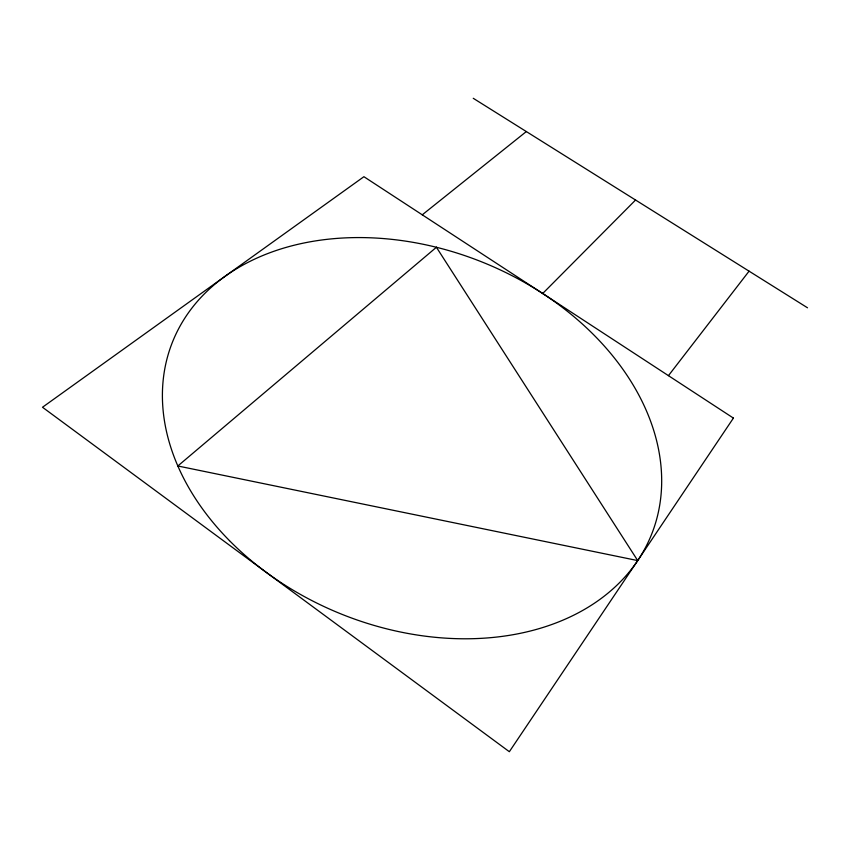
<?xml version="1.0" encoding="UTF-8"?>
<svg xmlns="http://www.w3.org/2000/svg" width="850" height="850" viewBox="0 0 850 850"><rect width="100%" height="100%" fill="white"/><g stroke="black" fill="none" stroke-linecap="round" stroke-linejoin="round"><path stroke-width="1.27" d="M668.44 375.658L749.073 271.161M542.693 293.505L635.566 200.026M422.259 214.816L526.331 131.559M473.248 98.292L807.5 307.785M733.412 418.094L509.341 751.708L42.5 407.256L363.917 176.704L733.412 418.094M436.411 247.265L177.831 465.981L637.713 560.586L436.411 247.265M229.468 540.632A258.124 189.571 22 0 0 650.781 536.308A258.124 189.571 22 0 0 355.863 237.586A258.124 189.571 22 0 0 229.468 540.632"/></g></svg>
